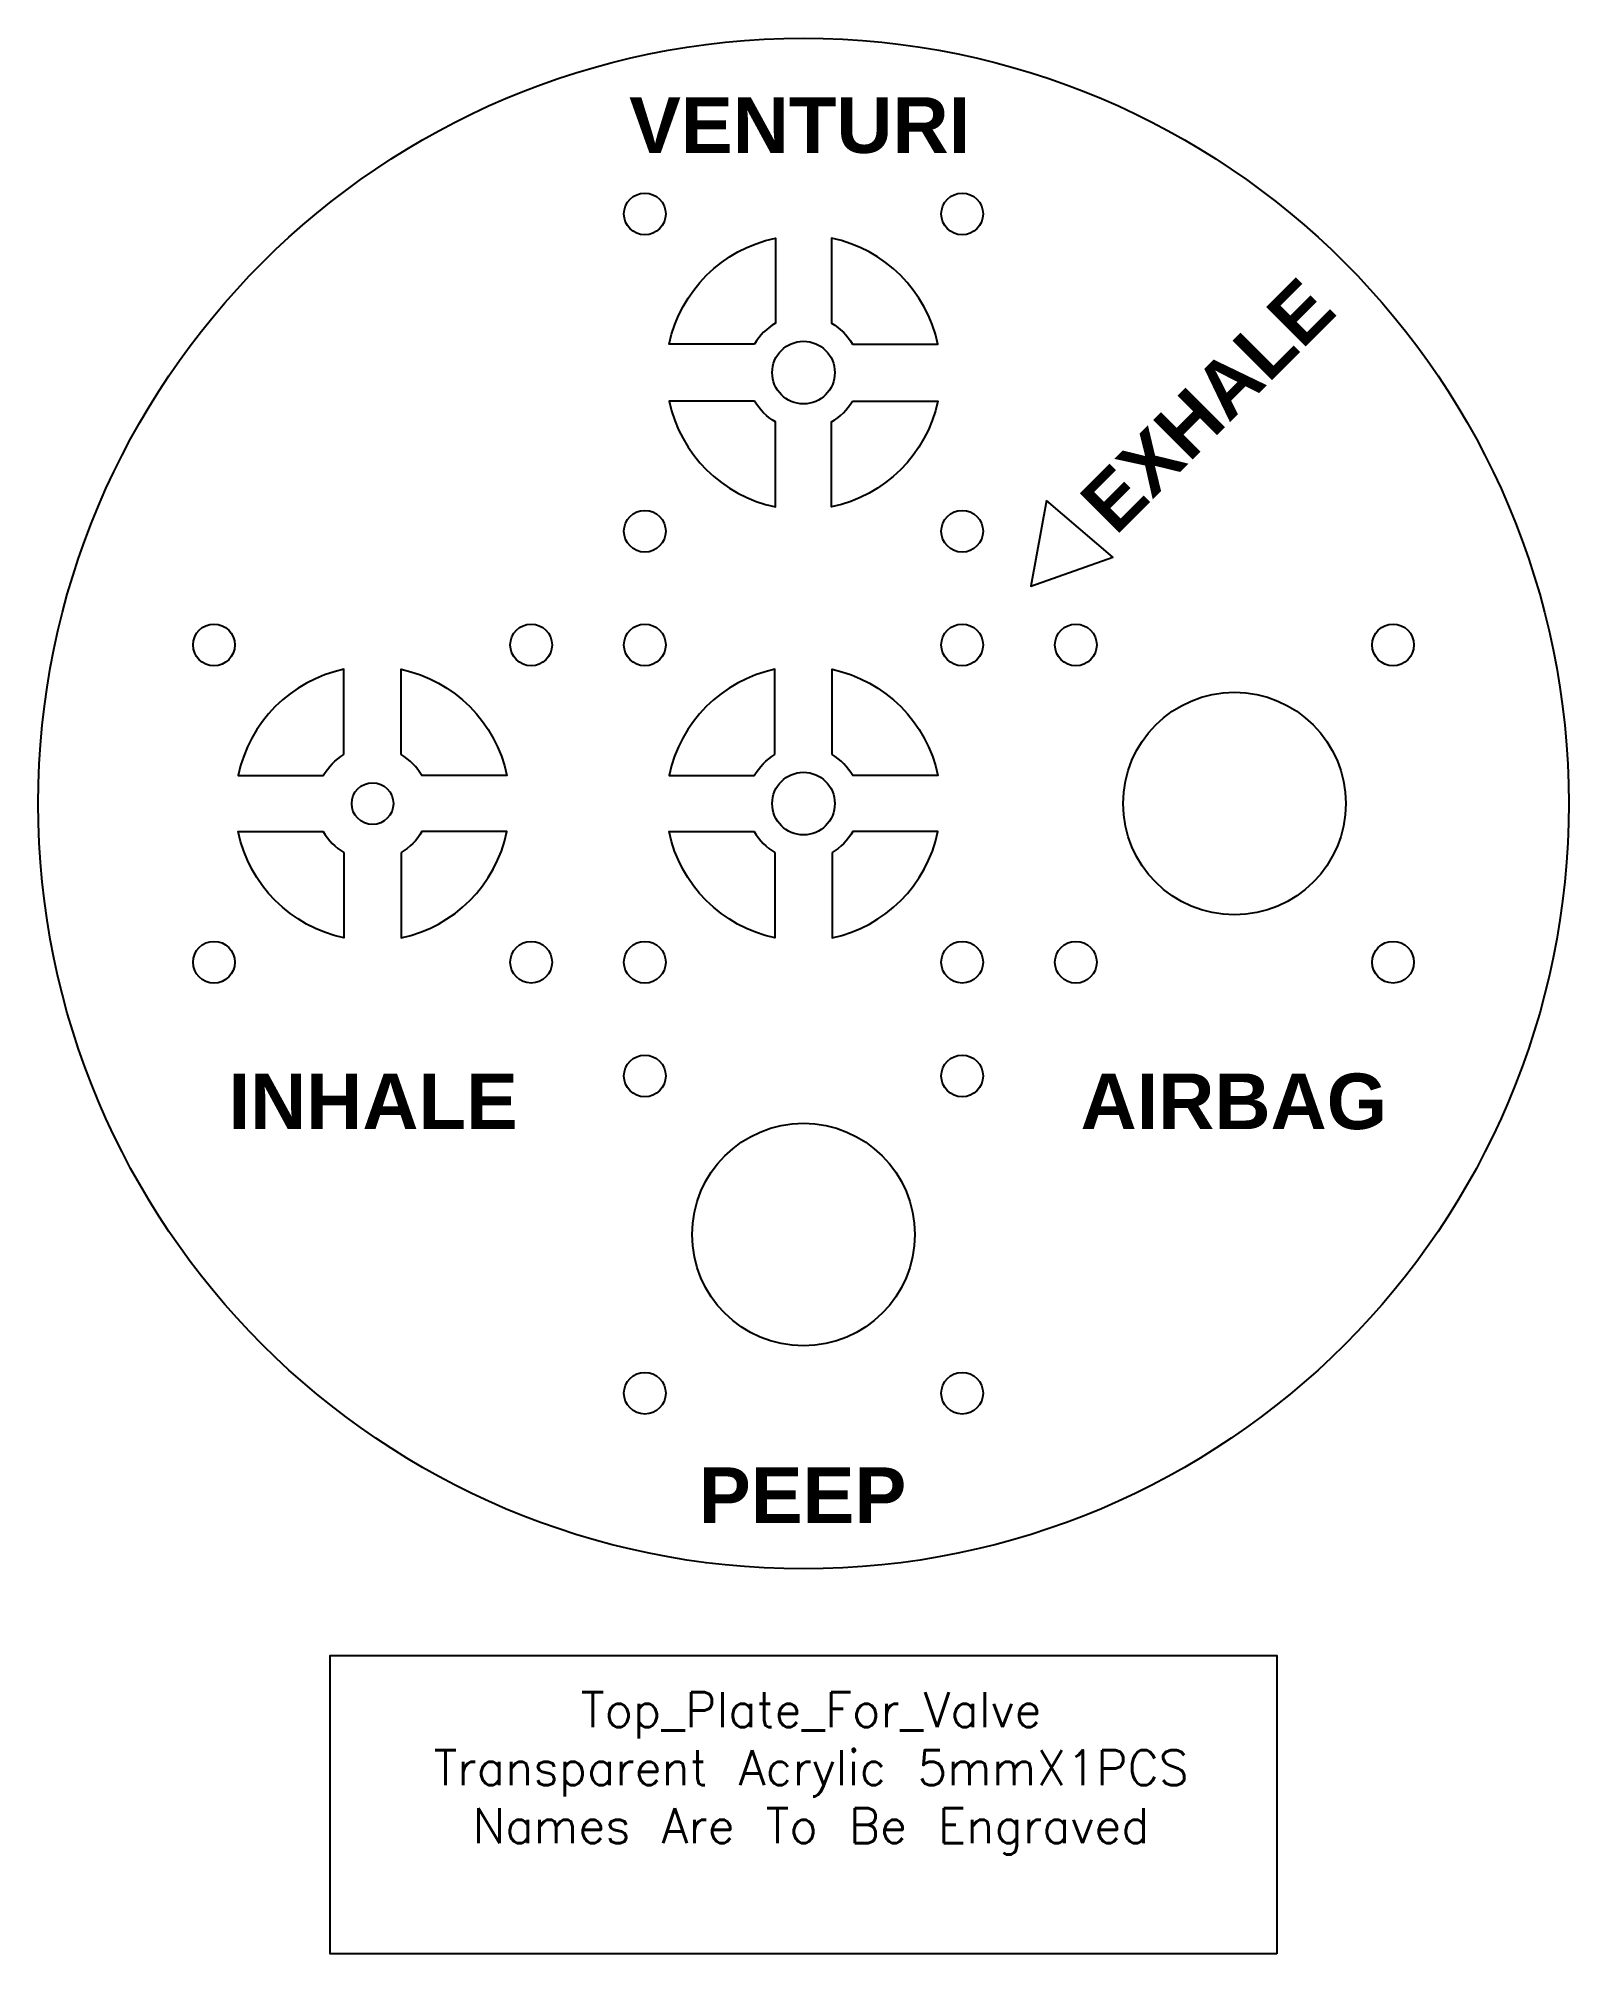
# Model space of a CAD drawing. Header units: millimetres. Extents: x -55 to 55, y -83 to 55.
import ezdxf

# ---------------------------------------------------------------- set-up
doc = ezdxf.new("R2010")
doc.units = ezdxf.units.MM
doc.styles.get("Standard").update_dxf_attribs({"font": 'txt.shx'})

msp = doc.modelspace()

# ---------------------------------------------------------------- linework, layer by layer
at = {"color": 4}
for points in [[(-3.518588, 33.027735), (-9.653771, 33.027733, -0.297141), (-2.019043, 40.636477), (-2.012867, 34.516869, 0.132252), (-3.51859, 33.027733)], [(3.518588, 33.027735), (9.653771, 33.027733, 0.297141), (2.019043, 40.636477), (2.012867, 34.516869, -0.132252), (3.51859, 33.027733)], [(-3.518588, 28.923798), (-9.653771, 28.923801, 0.297141), (-2.019043, 21.315057), (-2.012867, 27.434665, -0.132252), (-3.51859, 28.9238)], [(3.518588, 28.923798), (9.653771, 28.923801, -0.297141), (2.019043, 21.315057), (2.012867, 27.434665, 0.132252), (3.51859, 28.9238)], [(-33.027735, 3.518588), (-33.027733, 9.653771, 0.297141), (-40.636477, 2.019043), (-34.516869, 2.012867, -0.132252), (-33.027733, 3.51859)], [(-28.923798, 3.518588), (-28.923801, 9.653771, -0.297141), (-21.315057, 2.019043), (-27.434665, 2.012867, 0.132252), (-28.9238, 3.51859)], [(-2.051969, 3.518588), (-2.051966, 9.653771, 0.297141), (-9.66071, 2.019043), (-3.541102, 2.012867, -0.132252), (-2.051966, 3.51859)], [(2.051969, 3.518588), (2.051966, 9.653771, -0.297141), (9.66071, 2.019043), (3.541102, 2.012867, 0.132252), (2.051966, 3.51859)], [(-33.027735, -3.518588), (-33.027733, -9.653771, -0.297141), (-40.636477, -2.019043), (-34.516869, -2.012867, 0.132252), (-33.027733, -3.51859)], [(-28.923798, -3.518588), (-28.923801, -9.653771, 0.297141), (-21.315057, -2.019043), (-27.434665, -2.012867, -0.132252), (-28.9238, -3.51859)], [(-2.051969, -3.518588), (-2.051966, -9.653771, -0.297141), (-9.66071, -2.019043), (-3.541102, -2.012867, 0.132252), (-2.051966, -3.51859)], [(2.051969, -3.518588), (2.051966, -9.653771, 0.297141), (9.66071, -2.019043), (3.541102, -2.012867, -0.132252), (2.051966, -3.51859)]]:
    msp.add_lwpolyline(points, format="xyb", dxfattribs=at)
at = {"color": 6}
msp.add_lwpolyline([(17.469138, 21.770085), (16.342036, 15.620487), (22.231294, 17.719187)], close=True, dxfattribs=at)
msp.add_lwpolyline([(34.010413, -82.659755), (-34.01042, -82.659755), (-34.01042, -61.221262), (34.010413, -61.221262)], close=True)
at = {"color": 4}
for centre, radius in [((0, 0), 55), ((-11.402135, 42.377825), 1.5), ((11.402058, 42.377902), 1.5), ((0, 30.975767), 2.25), ((-11.402058, 19.573631), 1.5), ((11.402135, 19.573708), 1.5), ((-42.377902, 11.402058), 1.5), ((-19.573708, 11.402135), 1.5), ((-11.402135, 11.402058), 1.5), ((11.402058, 11.402135), 1.5), ((19.573631, 11.402058), 1.5), ((42.377825, 11.402135), 1.5), ((30.975767, 0), 8), ((-30.975767, 0), 1.5), ((0, 0), 2.25), ((-42.377825, -11.402135), 1.5), ((-19.573631, -11.402058), 1.5), ((-11.402058, -11.402135), 1.5), ((11.402135, -11.402058), 1.5), ((19.573708, -11.402135), 1.5), ((42.377902, -11.402058), 1.5), ((-11.402135, -19.573708), 1.5), ((11.402058, -19.573631), 1.5), ((0, -30.975767), 8), ((-11.402058, -42.377902), 1.5), ((11.402135, -42.377825), 1.5)]:
    msp.add_circle(centre, radius, dxfattribs=at)

# ---------------------------------------------------------------- texts
for s, insert, char_height, width, attachment_point in [('\\pxqc;{\\fArial|b1|i0|c0|p34;\\C6;VENTURI}', (-13.432914, 50.763592), 4, 26.314815, 1), ('\\pxqc;{\\fArial|b1|i0|c0|p34;\\C6;INHALE}', (-44.089942, -19.399866), 4, 26.314815, 1), ('\\pxqc;{\\fArial|b1|i0|c0|p34;\\C6;AIRBAG}', (44.089949, -19.399866), 4, 26.314815, 3), ('\\pxqc;{\\fArial|b1|i0|c0|p34;\\C6;PEEP}', (-13.220894, -47.70939), 4, 26.314815, 1), ('\\pxqc;Top_Plate_For_Valve\\PTransparent Acrylic 5mmX1PCS\\PNames Are To Be Engraved\\P', (-31.049111, -63.870072), 2.5, 63.189484, 1)]:
    msp.add_mtext(s, dxfattribs=dict(insert=insert, char_height=char_height, width=width, attachment_point=attachment_point))
at = {"insert": (18.309464, 20.732583), "char_height": 4, "width": 26.314815, "attachment_point": 1, "rotation": 45}
msp.add_mtext('\\pxqc;{\\fArial|b1|i0|c0|p34;\\C6;EXHALE}', dxfattribs=at)

doc.saveas('drawing.dxf')
